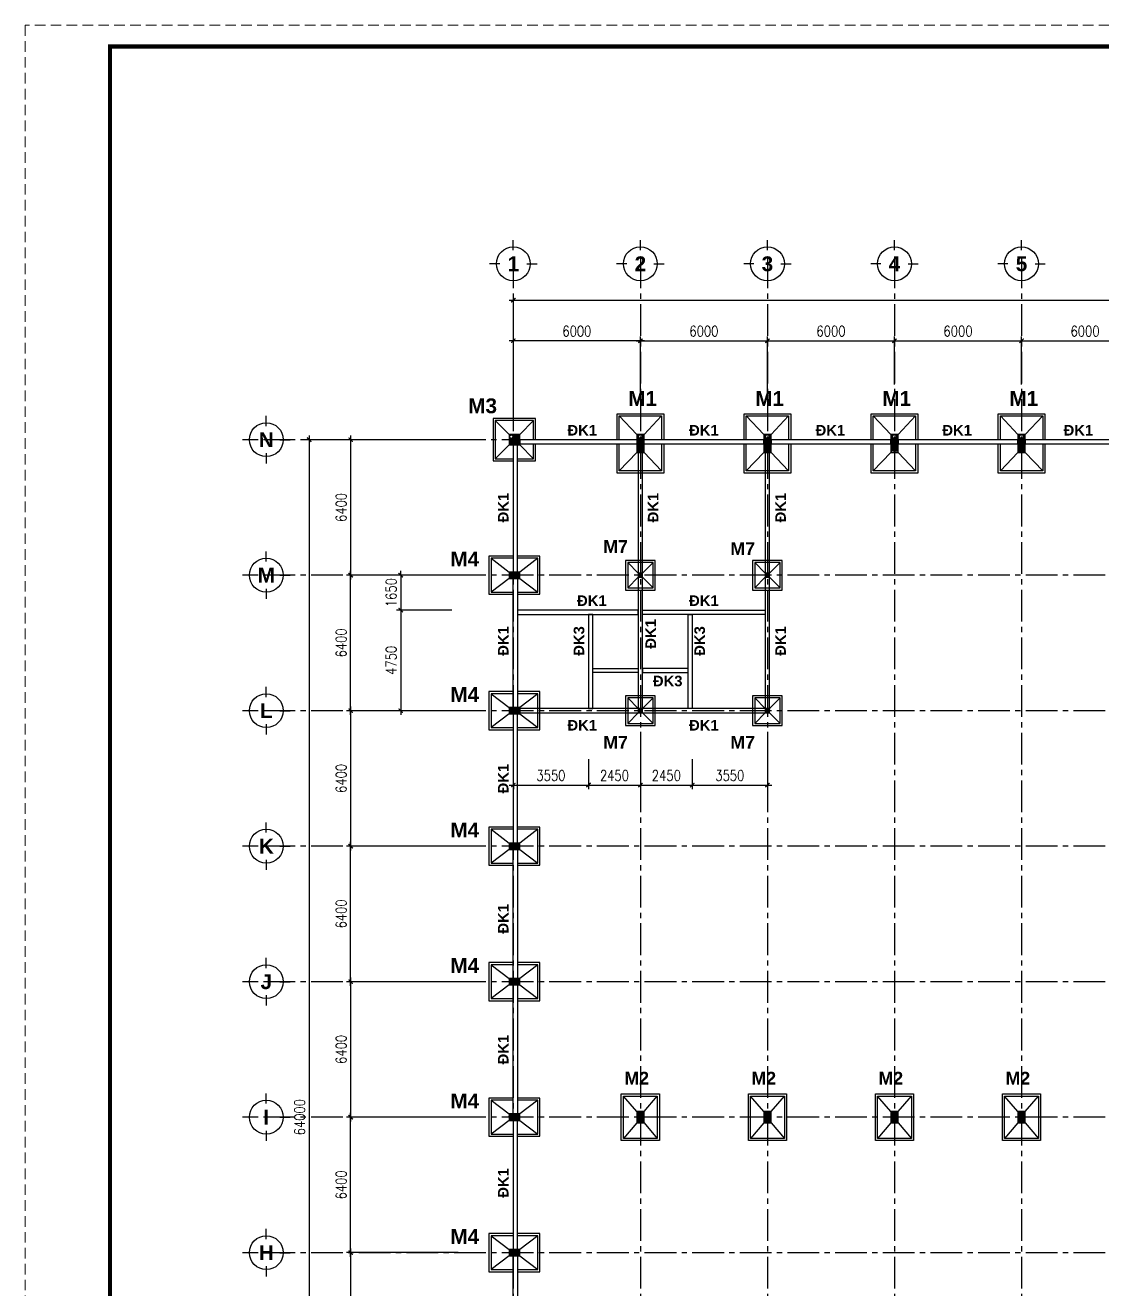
# Model space of a CAD drawing. Header units: millimetres. Extents: x 651127 to 1529722, y 768575 to 1021311.
# Drawn here: x 651127 to 702009, y 831217 to 890941 of the extents above; entities that cross this region are included whole.
import ezdxf
from ezdxf.enums import TextEntityAlignment as Align

# ---------------------------------------------------------------- set-up
doc = ezdxf.new("R2010")
doc.units = ezdxf.units.MM
doc.header["$LTSCALE"] = 1000
doc.header["$MEASUREMENT"] = 0
doc.linetypes.add('CENTER2', pattern=[1.125, 0.75, -0.125, 0.125, -0.125])
doc.linetypes.add('HIDDEN', pattern=[0.375, 0.25, -0.125])
doc.layers.get('DEFPOINTS').update_dxf_attribs({"color": 8, "lineweight": 9})
for name, color, linetype in [('CHU VN', 7, 'Continuous'), ('DUONG BAO', 7, 'Continuous'), ('KHUNG TEN', 7, 'Continuous'), ('KY HIEU', 40, 'Continuous'), ('NET MANH', 143, 'Continuous'), ('NETDAM', 1, 'Continuous'), ('TRUC', 8, 'CENTER2'), ('VAT LIEU', 154, 'Continuous')]:
    doc.layers.add(name, color=color, linetype=linetype)
doc.layers.add('K.THUOC', color=147, linetype='Continuous', lineweight=0)
doc.styles.add('AVO', font='VNI-Helve-Bold.TTF')
doc.styles.add('CHU 350-HB', font='VNI-Helve-Bold.TTF')
doc.styles.add('CHU KT', font='romans.shx', dxfattribs={"width": 0.8})
doc.dimstyles.new('TL100(x2)', dxfattribs={"dimscale": 200, "dimtxt": 2.5, "dimasz": 1, "dimexe": 1, "dimexo": 1.5, "dimgap": 1, "dimtad": 1, "dimdec": 0, "dimzin": 0, "dimdsep": 46, "dimtxsty": 'CHU KT', "dimblk": 'ARCHTICK', "dimcen": 1.5, "dimdle": 1, "dimclrd": 256, "dimclre": 256, "dimclrt": 7, "dimadec": 0, "dimazin": 0, "dimtfac": 1, "dimtdec": 0, "dimtix": 1, "dimtmove": 2, "dimatfit": 3, "dimfxl": 1, "dimtolj": 1, "dimtzin": 0, "dimarcsym": 0})
pattern_1 = [(135, (1266211.912, 840308.89), (-26.5165043, -26.5165043), [])]

# ---------------------------------------------------------------- blocks, each defined once
blk = doc.blocks.new('_ARCHTICK')
at = {"color": 0, "linetype": 'ByBlock', "const_width": 0.3}
blk.add_lwpolyline([(-0.5, -0.5), (0.5, 0.5)], dxfattribs=at)
blk = doc.blocks.new('*D93')
at = {"layer": 'DEFPOINTS', "color": 0}
for p in [(770175, 877960), (770175, 873975), (674175, 872456)]:
    blk.add_point(p, dxfattribs=at)
at = {"layer": 'K.THUOC', "lineweight": -2}
for p, q in [((673975, 877960), (770375, 877960)), ((674175, 872756), (674175, 878160)), ((770175, 874275), (770175, 878160))]:
    blk.add_line(p, q, dxfattribs=at)
at = {"layer": 'K.THUOC', "lineweight": -2, "xscale": 200, "yscale": 200, "zscale": 200, "rotation": 180}
blk.add_blockref('_ARCHTICK', (674175, 877960), dxfattribs=at)
at = {"layer": 'K.THUOC', "lineweight": -2, "xscale": 200, "yscale": 200, "zscale": 200}
blk.add_blockref('_ARCHTICK', (770175, 877960), dxfattribs=at)
at = {"layer": 'K.THUOC', "color": 7, "insert": (737520, 878517), "char_height": 500, "attachment_point": 5, "style": 'CHU KT'}
blk.add_mtext('\\A1;96000', dxfattribs=at)
blk = doc.blocks.new('*D94')
at = {"layer": 'DEFPOINTS', "color": 0}
for p in [(686175, 876041), (680175, 872947), (686175, 872947)]:
    blk.add_point(p, dxfattribs=at)
at = {"layer": 'K.THUOC', "lineweight": -2}
for p, q in [((680175, 873247), (680175, 876241)), ((686175, 873247), (686175, 876241)), ((679975, 876041), (686375, 876041))]:
    blk.add_line(p, q, dxfattribs=at)
at = {"layer": 'K.THUOC', "lineweight": -2, "xscale": 200, "yscale": 200, "zscale": 200, "rotation": 180}
blk.add_blockref('_ARCHTICK', (680175, 876041), dxfattribs=at)
at = {"layer": 'K.THUOC', "lineweight": -2, "xscale": 200, "yscale": 200, "zscale": 200}
blk.add_blockref('_ARCHTICK', (686175, 876041), dxfattribs=at)
at = {"layer": 'K.THUOC', "color": 7, "insert": (683175, 876491), "char_height": 500, "attachment_point": 5, "style": 'CHU KT'}
blk.add_mtext('\\A1;6000', dxfattribs=at)
blk = doc.blocks.new('*D95')
at = {"layer": 'DEFPOINTS', "color": 0}
for p in [(692175, 876041), (692175, 873675), (686175, 872947)]:
    blk.add_point(p, dxfattribs=at)
at = {"layer": 'K.THUOC', "lineweight": -2}
for p, q in [((686175, 873247), (686175, 876241)), ((692175, 873975), (692175, 876241)), ((685975, 876041), (692375, 876041))]:
    blk.add_line(p, q, dxfattribs=at)
at = {"layer": 'K.THUOC', "lineweight": -2, "xscale": 200, "yscale": 200, "zscale": 200, "rotation": 180}
blk.add_blockref('_ARCHTICK', (686175, 876041), dxfattribs=at)
at = {"layer": 'K.THUOC', "lineweight": -2, "xscale": 200, "yscale": 200, "zscale": 200}
blk.add_blockref('_ARCHTICK', (692175, 876041), dxfattribs=at)
at = {"layer": 'K.THUOC', "color": 7, "insert": (689175, 876491), "char_height": 500, "attachment_point": 5, "style": 'CHU KT'}
blk.add_mtext('\\A1;6000', dxfattribs=at)
blk = doc.blocks.new('*D96')
at = {"layer": 'DEFPOINTS', "color": 0}
for p in [(698175, 876041), (692175, 873675), (698175, 873675)]:
    blk.add_point(p, dxfattribs=at)
at = {"layer": 'K.THUOC', "lineweight": -2}
for p, q in [((692175, 873975), (692175, 876241)), ((698175, 873975), (698175, 876241)), ((691975, 876041), (698375, 876041))]:
    blk.add_line(p, q, dxfattribs=at)
at = {"layer": 'K.THUOC', "lineweight": -2, "xscale": 200, "yscale": 200, "zscale": 200, "rotation": 180}
blk.add_blockref('_ARCHTICK', (692175, 876041), dxfattribs=at)
at = {"layer": 'K.THUOC', "lineweight": -2, "xscale": 200, "yscale": 200, "zscale": 200}
blk.add_blockref('_ARCHTICK', (698175, 876041), dxfattribs=at)
at = {"layer": 'K.THUOC', "color": 7, "insert": (695175, 876491), "char_height": 500, "attachment_point": 5, "style": 'CHU KT'}
blk.add_mtext('\\A1;6000', dxfattribs=at)
blk = doc.blocks.new('*D97')
at = {"layer": 'DEFPOINTS', "color": 0}
for p in [(704175, 876041), (698175, 873675), (704175, 873675)]:
    blk.add_point(p, dxfattribs=at)
at = {"layer": 'K.THUOC', "lineweight": -2}
for p, q in [((698175, 873975), (698175, 876241)), ((704175, 873975), (704175, 876241)), ((697975, 876041), (704375, 876041))]:
    blk.add_line(p, q, dxfattribs=at)
at = {"layer": 'K.THUOC', "lineweight": -2, "xscale": 200, "yscale": 200, "zscale": 200, "rotation": 180}
blk.add_blockref('_ARCHTICK', (698175, 876041), dxfattribs=at)
at = {"layer": 'K.THUOC', "lineweight": -2, "xscale": 200, "yscale": 200, "zscale": 200}
blk.add_blockref('_ARCHTICK', (704175, 876041), dxfattribs=at)
at = {"layer": 'K.THUOC', "color": 7, "insert": (701175, 876491), "char_height": 500, "attachment_point": 5, "style": 'CHU KT'}
blk.add_mtext('\\A1;6000', dxfattribs=at)
blk = doc.blocks.new('*D90')
at = {"layer": 'DEFPOINTS', "color": 0}
for p in [(674175, 876041), (674175, 872947), (680175, 872947)]:
    blk.add_point(p, dxfattribs=at)
at = {"layer": 'K.THUOC', "lineweight": -2}
for p, q in [((674175, 873247), (674175, 876241)), ((680175, 873247), (680175, 876241)), ((680375, 876041), (673975, 876041))]:
    blk.add_line(p, q, dxfattribs=at)
at = {"layer": 'K.THUOC', "lineweight": -2, "xscale": 200, "yscale": 200, "zscale": 200, "rotation": 180}
blk.add_blockref('_ARCHTICK', (674175, 876041), dxfattribs=at)
at = {"layer": 'K.THUOC', "lineweight": -2, "xscale": 200, "yscale": 200, "zscale": 200}
blk.add_blockref('_ARCHTICK', (680175, 876041), dxfattribs=at)
at = {"layer": 'K.THUOC', "color": 7, "insert": (677175, 876491), "char_height": 500, "attachment_point": 5, "style": 'CHU KT'}
blk.add_mtext('\\A1;6000', dxfattribs=at)
blk = doc.blocks.new('TRUC')
for p, q in [((0, 320), (0, 560)), ((-320, 0), (-560, 0)), ((320, 0), (560, 0)), ((0, -320), (0, -560))]:
    blk.add_line(p, q)
blk.add_circle((0, 0), 400)
at = {"linetype": 'Continuous', "style": 'CHU 350-HB'}
blk.add_attdef('2', text='', height=350, dxfattribs=at).set_placement((0, 0), align=Align.MIDDLE_CENTER)
blk = doc.blocks.new('*D107')
at = {"layer": 'DEFPOINTS', "color": 0}
for p in [(671872, 871367), (666492, 864967), (671872, 864967)]:
    blk.add_point(p, dxfattribs=at)
at = {"layer": 'K.THUOC', "lineweight": -2}
for p, q in [((666492, 871567), (666492, 864767)), ((671572, 871367), (666292, 871367)), ((671572, 864967), (666292, 864967))]:
    blk.add_line(p, q, dxfattribs=at)
at = {"layer": 'K.THUOC', "lineweight": -2, "xscale": 200, "yscale": 200, "zscale": 200}
for p, rotation in [((666492, 871367), 90), ((666492, 864967), 270)]:
    blk.add_blockref('_ARCHTICK', p, dxfattribs=dict(at, rotation=rotation))
at = {"layer": 'K.THUOC', "color": 7, "insert": (666042, 868167), "char_height": 500, "attachment_point": 5, "rotation": 90, "style": 'CHU KT'}
blk.add_mtext('\\A1;6400', dxfattribs=at)
blk = doc.blocks.new('*D108')
at = {"layer": 'DEFPOINTS', "color": 0}
for p in [(666492, 864967), (671872, 864967), (671872, 858567)]:
    blk.add_point(p, dxfattribs=at)
at = {"layer": 'K.THUOC', "lineweight": -2}
for p, q in [((671572, 864967), (666292, 864967)), ((666492, 858367), (666492, 865167)), ((671572, 858567), (666292, 858567))]:
    blk.add_line(p, q, dxfattribs=at)
at = {"layer": 'K.THUOC', "lineweight": -2, "xscale": 200, "yscale": 200, "zscale": 200}
for p, rotation in [((666492, 864967), 90), ((666492, 858567), 270)]:
    blk.add_blockref('_ARCHTICK', p, dxfattribs=dict(at, rotation=rotation))
at = {"layer": 'K.THUOC', "color": 7, "insert": (666042, 861767), "char_height": 500, "attachment_point": 5, "rotation": 90, "style": 'CHU KT'}
blk.add_mtext('\\A1;6400', dxfattribs=at)
blk = doc.blocks.new('*D110')
at = {"layer": 'DEFPOINTS', "color": 0}
for p in [(666492, 852167), (671872, 852167), (671872, 845767)]:
    blk.add_point(p, dxfattribs=at)
at = {"layer": 'K.THUOC', "lineweight": -2}
for p, q in [((666492, 845567), (666492, 852367)), ((671572, 852167), (666292, 852167)), ((671572, 845767), (666292, 845767))]:
    blk.add_line(p, q, dxfattribs=at)
at = {"layer": 'K.THUOC', "lineweight": -2, "xscale": 200, "yscale": 200, "zscale": 200}
for p, rotation in [((666492, 852167), 90), ((666492, 845767), 270)]:
    blk.add_blockref('_ARCHTICK', p, dxfattribs=dict(at, rotation=rotation))
at = {"layer": 'K.THUOC', "color": 7, "insert": (666042, 848967), "char_height": 500, "attachment_point": 5, "rotation": 90, "style": 'CHU KT'}
blk.add_mtext('\\A1;6400', dxfattribs=at)
blk = doc.blocks.new('*D109')
at = {"layer": 'DEFPOINTS', "color": 0}
for p in [(671872, 858567), (666492, 852167), (671872, 852167)]:
    blk.add_point(p, dxfattribs=at)
at = {"layer": 'K.THUOC', "lineweight": -2}
for p, q in [((671572, 858567), (666292, 858567)), ((666492, 858767), (666492, 851967)), ((671572, 852167), (666292, 852167))]:
    blk.add_line(p, q, dxfattribs=at)
at = {"layer": 'K.THUOC', "lineweight": -2, "xscale": 200, "yscale": 200, "zscale": 200}
for p, rotation in [((666492, 858567), 90), ((666492, 852167), 270)]:
    blk.add_blockref('_ARCHTICK', p, dxfattribs=dict(at, rotation=rotation))
at = {"layer": 'K.THUOC', "color": 7, "insert": (666042, 855367), "char_height": 500, "attachment_point": 5, "rotation": 90, "style": 'CHU KT'}
blk.add_mtext('\\A1;6400', dxfattribs=at)
blk = doc.blocks.new('*D111')
at = {"layer": 'DEFPOINTS', "color": 0}
for p in [(671872, 832967), (666492, 826567), (671872, 826567)]:
    blk.add_point(p, dxfattribs=at)
at = {"layer": 'K.THUOC', "lineweight": -2}
for p, q in [((666492, 833167), (666492, 826367)), ((671572, 832967), (666292, 832967)), ((671572, 826567), (666292, 826567))]:
    blk.add_line(p, q, dxfattribs=at)
at = {"layer": 'K.THUOC', "lineweight": -2, "xscale": 200, "yscale": 200, "zscale": 200}
for p, rotation in [((666492, 832967), 90), ((666492, 826567), 270)]:
    blk.add_blockref('_ARCHTICK', p, dxfattribs=dict(at, rotation=rotation))
at = {"layer": 'K.THUOC', "color": 7, "insert": (666042, 829767), "char_height": 500, "attachment_point": 5, "rotation": 90, "style": 'CHU KT'}
blk.add_mtext('\\A1;6400', dxfattribs=at)
blk = doc.blocks.new('*D112')
at = {"layer": 'DEFPOINTS', "color": 0}
for p in [(671872, 845767), (666492, 839367), (671872, 839367)]:
    blk.add_point(p, dxfattribs=at)
at = {"layer": 'K.THUOC', "lineweight": -2}
for p, q in [((671572, 845767), (666292, 845767)), ((666492, 845967), (666492, 839167)), ((671572, 839367), (666292, 839367))]:
    blk.add_line(p, q, dxfattribs=at)
at = {"layer": 'K.THUOC', "lineweight": -2, "xscale": 200, "yscale": 200, "zscale": 200}
for p, rotation in [((666492, 845767), 90), ((666492, 839367), 270)]:
    blk.add_blockref('_ARCHTICK', p, dxfattribs=dict(at, rotation=rotation))
at = {"layer": 'K.THUOC', "color": 7, "insert": (666042, 842567), "char_height": 500, "attachment_point": 5, "rotation": 90, "style": 'CHU KT'}
blk.add_mtext('\\A1;6400', dxfattribs=at)
blk = doc.blocks.new('*D113')
at = {"layer": 'DEFPOINTS', "color": 0}
for p in [(666492, 839367), (671872, 839367), (671872, 832967)]:
    blk.add_point(p, dxfattribs=at)
at = {"layer": 'K.THUOC', "lineweight": -2}
for p, q in [((671572, 839367), (666292, 839367)), ((666492, 832767), (666492, 839567)), ((671572, 832967), (666292, 832967))]:
    blk.add_line(p, q, dxfattribs=at)
at = {"layer": 'K.THUOC', "lineweight": -2, "xscale": 200, "yscale": 200, "zscale": 200}
for p, rotation in [((666492, 839367), 90), ((666492, 832967), 270)]:
    blk.add_blockref('_ARCHTICK', p, dxfattribs=dict(at, rotation=rotation))
at = {"layer": 'K.THUOC', "color": 7, "insert": (666042, 836167), "char_height": 500, "attachment_point": 5, "rotation": 90, "style": 'CHU KT'}
blk.add_mtext('\\A1;6400', dxfattribs=at)
blk = doc.blocks.new('*D117')
at = {"layer": 'DEFPOINTS', "color": 0}
for p in [(671572, 871367), (664534, 807367), (671572, 807367)]:
    blk.add_point(p, dxfattribs=at)
at = {"layer": 'K.THUOC', "lineweight": -2}
for p, q in [((664534, 871567), (664534, 807167)), ((671272, 871367), (664334, 871367)), ((671272, 807367), (664334, 807367))]:
    blk.add_line(p, q, dxfattribs=at)
at = {"layer": 'K.THUOC', "lineweight": -2, "xscale": 200, "yscale": 200, "zscale": 200}
for p, rotation in [((664534, 871367), 90), ((664534, 807367), 270)]:
    blk.add_blockref('_ARCHTICK', p, dxfattribs=dict(at, rotation=rotation))
at = {"layer": 'K.THUOC', "color": 7, "insert": (664084, 839367), "char_height": 500, "attachment_point": 5, "rotation": 90, "style": 'CHU KT'}
blk.add_mtext('\\A1;64000', dxfattribs=at)
blk = doc.blocks.new('*D1147')
at = {"layer": 'DEFPOINTS', "color": 0}
for p in [(671572, 864967), (668855, 863317), (671572, 863317)]:
    blk.add_point(p, dxfattribs=at)
at = {"layer": 'K.THUOC', "lineweight": -2}
for p, q in [((671272, 864967), (668655, 864967)), ((668855, 864967), (668855, 865167)), ((668855, 864967), (668855, 863317)), ((671272, 863317), (668655, 863317)), ((668855, 863317), (668855, 863117))]:
    blk.add_line(p, q, dxfattribs=at)
at = {"layer": 'K.THUOC', "lineweight": -2, "xscale": 200, "yscale": 200, "zscale": 200}
for p, rotation in [((668855, 864967), 270), ((668855, 863317), 90)]:
    blk.add_blockref('_ARCHTICK', p, dxfattribs=dict(at, rotation=rotation))
at = {"layer": 'K.THUOC', "color": 7, "insert": (668405, 864142), "char_height": 500, "attachment_point": 5, "rotation": 90, "style": 'CHU KT'}
blk.add_mtext('\\A1;1650', dxfattribs=at)
blk = doc.blocks.new('*D1148')
at = {"layer": 'DEFPOINTS', "color": 0}
for p in [(671572, 863317), (668855, 858567), (671572, 858567)]:
    blk.add_point(p, dxfattribs=at)
at = {"layer": 'K.THUOC', "lineweight": -2}
for p, q in [((671272, 863317), (668655, 863317)), ((668855, 863517), (668855, 858367)), ((671272, 858567), (668655, 858567))]:
    blk.add_line(p, q, dxfattribs=at)
at = {"layer": 'K.THUOC', "lineweight": -2, "xscale": 200, "yscale": 200, "zscale": 200}
for p, rotation in [((668855, 863317), 90), ((668855, 858567), 270)]:
    blk.add_blockref('_ARCHTICK', p, dxfattribs=dict(at, rotation=rotation))
at = {"layer": 'K.THUOC', "color": 7, "insert": (668405, 860942), "char_height": 500, "attachment_point": 5, "rotation": 90, "style": 'CHU KT'}
blk.add_mtext('\\A1;4750', dxfattribs=at)
blk = doc.blocks.new('*D1149')
at = {"layer": 'DEFPOINTS', "color": 0}
for p in [(677725, 856582), (674175, 855367), (677725, 855054)]:
    blk.add_point(p, dxfattribs=at)
at = {"layer": 'K.THUOC', "lineweight": -2}
for p, q in [((677725, 856282), (677725, 854854)), ((673975, 855054), (677925, 855054)), ((674175, 855067), (674175, 854854))]:
    blk.add_line(p, q, dxfattribs=at)
at = {"layer": 'K.THUOC', "lineweight": -2, "xscale": 200, "yscale": 200, "zscale": 200, "rotation": 180}
blk.add_blockref('_ARCHTICK', (674175, 855054), dxfattribs=at)
at = {"layer": 'K.THUOC', "lineweight": -2, "xscale": 200, "yscale": 200, "zscale": 200}
blk.add_blockref('_ARCHTICK', (677725, 855054), dxfattribs=at)
at = {"layer": 'K.THUOC', "color": 7, "insert": (675950, 855504), "char_height": 500, "attachment_point": 5, "style": 'CHU KT'}
blk.add_mtext('\\A1;3550', dxfattribs=at)
blk = doc.blocks.new('*D1150')
at = {"layer": 'DEFPOINTS', "color": 0}
for p in [(680175, 857867), (677725, 856582), (680175, 855054)]:
    blk.add_point(p, dxfattribs=at)
at = {"layer": 'K.THUOC', "lineweight": -2}
for p, q in [((680175, 857567), (680175, 854854)), ((677725, 856282), (677725, 854854)), ((677525, 855054), (680375, 855054))]:
    blk.add_line(p, q, dxfattribs=at)
at = {"layer": 'K.THUOC', "lineweight": -2, "xscale": 200, "yscale": 200, "zscale": 200, "rotation": 180}
blk.add_blockref('_ARCHTICK', (677725, 855054), dxfattribs=at)
at = {"layer": 'K.THUOC', "lineweight": -2, "xscale": 200, "yscale": 200, "zscale": 200}
blk.add_blockref('_ARCHTICK', (680175, 855054), dxfattribs=at)
at = {"layer": 'K.THUOC', "color": 7, "insert": (678950, 855504), "char_height": 500, "attachment_point": 5, "style": 'CHU KT'}
blk.add_mtext('\\A1;2450', dxfattribs=at)
blk = doc.blocks.new('*D1151')
at = {"layer": 'DEFPOINTS', "color": 0}
for p in [(680175, 857867), (682625, 856582), (682625, 855054)]:
    blk.add_point(p, dxfattribs=at)
at = {"layer": 'K.THUOC', "lineweight": -2}
for p, q in [((680175, 857567), (680175, 854854)), ((682625, 856282), (682625, 854854)), ((679975, 855054), (682825, 855054))]:
    blk.add_line(p, q, dxfattribs=at)
at = {"layer": 'K.THUOC', "lineweight": -2, "xscale": 200, "yscale": 200, "zscale": 200, "rotation": 180}
blk.add_blockref('_ARCHTICK', (680175, 855054), dxfattribs=at)
at = {"layer": 'K.THUOC', "lineweight": -2, "xscale": 200, "yscale": 200, "zscale": 200}
blk.add_blockref('_ARCHTICK', (682625, 855054), dxfattribs=at)
at = {"layer": 'K.THUOC', "color": 7, "insert": (681400, 855504), "char_height": 500, "attachment_point": 5, "style": 'CHU KT'}
blk.add_mtext('\\A1;2450', dxfattribs=at)
blk = doc.blocks.new('*D1152')
at = {"layer": 'DEFPOINTS', "color": 0}
for p in [(686175, 857867), (682625, 856582), (686175, 855054)]:
    blk.add_point(p, dxfattribs=at)
at = {"layer": 'K.THUOC', "lineweight": -2}
for p, q in [((686175, 857567), (686175, 854854)), ((682625, 856282), (682625, 854854)), ((682425, 855054), (686375, 855054))]:
    blk.add_line(p, q, dxfattribs=at)
at = {"layer": 'K.THUOC', "lineweight": -2, "xscale": 200, "yscale": 200, "zscale": 200, "rotation": 180}
blk.add_blockref('_ARCHTICK', (682625, 855054), dxfattribs=at)
at = {"layer": 'K.THUOC', "lineweight": -2, "xscale": 200, "yscale": 200, "zscale": 200}
blk.add_blockref('_ARCHTICK', (686175, 855054), dxfattribs=at)
at = {"layer": 'K.THUOC', "color": 7, "insert": (684400, 855504), "char_height": 500, "attachment_point": 5, "style": 'CHU KT'}
blk.add_mtext('\\A1;3550', dxfattribs=at)

msp = doc.modelspace()

# ---------------------------------------------------------------- hatches: boundary and pattern name
at = {"layer": 'VAT LIEU'}
h = msp.add_hatch(dxfattribs=at)
h.set_pattern_fill('ANSI31', color=256, scale=300, angle=90, style=0)
h.set_pattern_definition(pattern_1)
h.paths.add_polyline_path([(674474.6, 871366.6), (674174.6, 871366.6), (674174.6, 871116.6), (674374.6, 871116.6), (674474.6, 871116.6)])
h.paths.add_polyline_path([(674474.6, 871616.6), (674174.6, 871616.6), (674174.6, 871366.6), (674474.6, 871366.6)])
h.paths.add_polyline_path([(674174.6, 871616.6), (673974.6, 871616.6), (673974.6, 871366.6), (674174.6, 871366.6)])
h.paths.add_polyline_path([(674167.6, 871507.6, -1), (673999.6, 871507.6, -1)], flags=16)
h.paths.add_polyline_path([(674174.6, 871366.6), (673974.6, 871366.6), (673974.6, 871116.6), (674174.6, 871116.6)])
h = msp.add_hatch(dxfattribs=at)
h.set_pattern_fill('ANSI31', color=256, scale=300, angle=90, style=0)
h.set_pattern_definition(pattern_1)
h.paths.add_polyline_path([(680349.6, 871366.6), (680174.6, 871366.6), (680174.6, 870766.6), (680349.6, 870766.6)])
h.paths.add_polyline_path([(680174.6, 871366.6), (679999.6, 871366.6), (679999.6, 870766.6), (680174.6, 870766.6)])
h.paths.add_polyline_path([(680174.6, 871435.4, -0.4329545), (680085.3, 871519.2, -0.4329545), (680174.6, 871603), (680174.6, 871616.6), (679999.6, 871616.6), (679999.6, 871366.6), (680174.6, 871366.6)])
h.paths.add_polyline_path([(680349.6, 871616.6), (680174.6, 871616.6), (680174.6, 871603, -0.3957177), (680253.3, 871519.2, -0.3957177), (680174.6, 871435.4), (680174.6, 871366.6), (680349.6, 871366.6)])
h = msp.add_hatch(dxfattribs=at)
h.set_pattern_fill('ANSI31', color=256, scale=300, angle=90, style=0)
h.set_pattern_definition(pattern_1)
h.paths.add_polyline_path([(686349.6, 871366.6), (686174.6, 871366.6), (686174.6, 870766.6), (686349.6, 870766.6)])
h.paths.add_polyline_path([(686174.6, 871366.6), (685999.6, 871366.6), (685999.6, 870766.6), (686174.6, 870766.6)])
h.paths.add_polyline_path([(686174.6, 871435.4, -0.4329545), (686085.3, 871519.2, -0.4329545), (686174.6, 871603), (686174.6, 871616.6), (685999.6, 871616.6), (685999.6, 871366.6), (686174.6, 871366.6)])
h.paths.add_polyline_path([(686349.6, 871616.6), (686174.6, 871616.6), (686174.6, 871603, -0.3957177), (686253.3, 871519.2, -0.3957177), (686174.6, 871435.4), (686174.6, 871366.6), (686349.6, 871366.6)])
h = msp.add_hatch(dxfattribs=at)
h.set_pattern_fill('ANSI31', color=256, scale=300, style=0)
h.set_pattern_definition([(315, (1254211.912, 838424.317), (-26.5165043, -26.5165043), [])])
h.paths.add_polyline_path([(692349.6, 871366.6), (692174.6, 871366.6), (692174.6, 871435.4, 0.3957177), (692253.3, 871519.2, 0.3957177), (692174.6, 871603), (692174.6, 871616.6), (692349.6, 871616.6)])
h.paths.add_polyline_path([(692349.6, 871166.6), (692349.6, 870816.6), (692174.6, 870816.6), (692174.6, 871366.6), (692349.6, 871366.6)])
h.paths.add_polyline_path([(692174.6, 870816.6), (691999.6, 870816.6), (691999.6, 871366.6), (692174.6, 871366.6)])
h.paths.add_polyline_path([(692174.6, 871366.6), (691999.6, 871366.6), (691999.6, 871616.6), (692174.6, 871616.6), (692174.6, 871603, 0.4329545), (692085.3, 871519.2, 0.4329545), (692174.6, 871435.4)])
h = msp.add_hatch(dxfattribs=at)
h.set_pattern_fill('ANSI31', color=256, scale=300, angle=90, style=0)
h.set_pattern_definition(pattern_1)
h.paths.add_polyline_path([(698349.6, 871366.6), (698174.6, 871366.6), (698174.6, 870766.6), (698349.6, 870766.6)])
h.paths.add_polyline_path([(698174.6, 871366.6), (697999.6, 871366.6), (697999.6, 870766.6), (698174.6, 870766.6)])
h.paths.add_polyline_path([(698174.6, 871435.4, -0.4329545), (698085.3, 871519.2, -0.4329545), (698174.6, 871603), (698174.6, 871616.6), (697999.6, 871616.6), (697999.6, 871366.6), (698174.6, 871366.6)])
h.paths.add_polyline_path([(698349.6, 871616.6), (698174.6, 871616.6), (698174.6, 871603, -0.3957177), (698253.3, 871519.2, -0.3957177), (698174.6, 871435.4), (698174.6, 871366.6), (698349.6, 871366.6)])
h = msp.add_hatch(dxfattribs=at)
h.set_pattern_fill('ANSI31', color=256, scale=10, style=0)
h.set_pattern_definition([(45, (662315.31, 928104.532), (-22.45064, 22.45064), [])])
h.paths.add_polyline_path([(673974.6, 864816.6), (674474.6, 864816.6), (674474.6, 865116.6), (673974.6, 865116.6)])
h = msp.add_hatch(dxfattribs=at)
h.set_pattern_fill('ANSI31', color=256, scale=10, angle=90, style=0)
h.set_pattern_definition([(135, (751857.244, 695008.084), (-22.4506403, -22.4506403), [])])
h.paths.add_polyline_path([(680074.6, 864866.6), (680274.6, 864866.6), (680274.6, 865066.6), (680074.6, 865066.6)])
h = msp.add_hatch(dxfattribs=at)
h.set_pattern_fill('ANSI31', color=256, scale=10, angle=90, style=0)
h.set_pattern_definition([(135, (757857.244, 695008.084), (-22.4506403, -22.4506403), [])])
h.paths.add_polyline_path([(686074.6, 864866.6), (686274.6, 864866.6), (686274.6, 865066.6), (686074.6, 865066.6)])
h = msp.add_hatch(dxfattribs=at)
h.set_pattern_fill('ANSI31', color=256, scale=10, style=0)
h.set_pattern_definition([(45, (662315.31, 921704.532), (-22.45064, 22.45064), [])])
h.paths.add_polyline_path([(673974.6, 858416.6), (674474.6, 858416.6), (674474.6, 858716.6), (673974.6, 858716.6)])
h = msp.add_hatch(dxfattribs=at)
h.set_pattern_fill('ANSI31', color=256, scale=10, angle=90, style=0)
h.set_pattern_definition([(135, (751857.244, 688608.084), (-22.4506403, -22.4506403), [])])
h.paths.add_polyline_path([(680074.6, 858466.6), (680274.6, 858466.6), (680274.6, 858666.6), (680074.6, 858666.6)])
h = msp.add_hatch(dxfattribs=at)
h.set_pattern_fill('ANSI31', color=256, scale=10, angle=90, style=0)
h.set_pattern_definition([(135, (757857.244, 688608.084), (-22.4506403, -22.4506403), [])])
h.paths.add_polyline_path([(686074.6, 858466.6), (686274.6, 858466.6), (686274.6, 858666.6), (686074.6, 858666.6)])
h = msp.add_hatch(dxfattribs=at)
h.set_pattern_fill('ANSI31', color=256, scale=10, style=0)
h.set_pattern_definition([(45, (662315.31, 915304.532), (-22.45064, 22.45064), [])])
h.paths.add_polyline_path([(673974.6, 852016.6), (674474.6, 852016.6), (674474.6, 852316.6), (673974.6, 852316.6)])
h = msp.add_hatch(dxfattribs=at)
h.set_pattern_fill('ANSI31', color=256, scale=10, style=0)
h.set_pattern_definition([(45, (662315.31, 908904.532), (-22.45064, 22.45064), [])])
h.paths.add_polyline_path([(673974.6, 845616.6), (674474.6, 845616.6), (674474.6, 845916.6), (673974.6, 845916.6)])
h = msp.add_hatch(dxfattribs=at)
h.set_pattern_fill('ANSI31', color=256, scale=10, style=0)
h.set_pattern_definition([(45, (662315.31, 902504.532), (-22.45064, 22.45064), [])])
h.paths.add_polyline_path([(673974.6, 839216.6), (674474.6, 839216.6), (674474.6, 839516.6), (673974.6, 839516.6)])
h = msp.add_hatch(dxfattribs=at)
h.set_pattern_fill('ANSI31', color=256, scale=10, angle=90, style=0)
h.set_pattern_definition([(135, (751932.244, 669583.084), (-22.4506403, -22.4506403), [])])
h.paths.add_polyline_path([(680349.6, 839641.6), (679999.6, 839641.6), (679999.6, 839091.6), (680349.6, 839091.6)])
h = msp.add_hatch(dxfattribs=at)
h.set_pattern_fill('ANSI31', color=256, scale=10, angle=90, style=0)
h.set_pattern_definition([(135, (757932.244, 669583.084), (-22.4506403, -22.4506403), [])])
h.paths.add_polyline_path([(686349.6, 839641.6), (685999.6, 839641.6), (685999.6, 839091.6), (686349.6, 839091.6)])
h = msp.add_hatch(dxfattribs=at)
h.set_pattern_fill('ANSI31', color=256, scale=10, angle=90, style=0)
h.set_pattern_definition([(135, (763932.244, 669583.084), (-22.4506403, -22.4506403), [])])
h.paths.add_polyline_path([(692349.6, 839641.6), (691999.6, 839641.6), (691999.6, 839091.6), (692349.6, 839091.6)])
h = msp.add_hatch(dxfattribs=at)
h.set_pattern_fill('ANSI31', color=256, scale=10, angle=90, style=0)
h.set_pattern_definition([(135, (769932.244, 669583.084), (-22.4506403, -22.4506403), [])])
h.paths.add_polyline_path([(698349.6, 839641.6), (697999.6, 839641.6), (697999.6, 839091.6), (698349.6, 839091.6)])
h = msp.add_hatch(dxfattribs=at)
h.set_pattern_fill('ANSI31', color=256, scale=10, style=0)
h.set_pattern_definition([(45, (662315.31, 896104.532), (-22.45064, 22.45064), [])])
h.paths.add_polyline_path([(673974.6, 832816.6), (674474.6, 832816.6), (674474.6, 833116.6), (673974.6, 833116.6)])

# ---------------------------------------------------------------- linework, layer by layer
at = {"layer": 'DEFPOINTS', "linetype": 'HIDDEN', "ltscale": 2}
msp.add_lwpolyline([(651126.5, 772140.9), (819326.5, 772140.9), (819326.5, 890940.9), (651126.5, 890940.9)], close=True, dxfattribs=at)
at = {"layer": 'DUONG BAO'}
for p, q in [((673974.6, 871616.6), (673324.6, 872266.6)), ((675124.6, 872266.6), (674474.6, 871616.6)), ((679999.6, 871616.6), (679174.6, 872491.6)), ((680349.6, 871616.6), (681174.6, 872491.6)), ((685999.6, 871616.6), (685174.6, 872491.6)), ((686349.6, 871616.6), (687174.6, 872491.6)), ((691999.6, 871616.6), (691174.6, 872491.6)), ((692349.6, 871616.6), (693174.6, 872491.6)), ((697999.6, 871616.6), (697174.6, 872491.6)), ((698349.6, 871616.6), (699174.6, 872491.6)), ((673974.6, 871116.6), (673324.6, 870466.6)), ((674474.6, 871116.6), (675124.6, 870466.6)), ((679999.6, 870766.6), (679174.6, 869891.6)), ((680349.6, 870766.6), (681174.6, 869891.6)), ((685999.6, 870766.6), (685174.6, 869891.6)), ((686349.6, 870766.6), (687174.6, 869891.6)), ((691999.6, 870766.6), (691174.6, 869891.6)), ((692349.6, 870766.6), (693174.6, 869891.6)), ((697999.6, 870766.6), (697174.6, 869891.6)), ((698349.6, 870766.6), (699174.6, 869891.6)), ((673124.6, 865766.6), (673974.6, 865116.6)), ((675324.6, 865766.6), (674474.6, 865116.6)), ((680074.6, 865066.6), (679574.6, 865566.6)), ((680274.6, 865066.6), (680774.6, 865566.6)), ((686074.6, 865066.6), (685574.6, 865566.6)), ((686274.6, 865066.6), (686774.6, 865566.6)), ((673974.6, 864816.6), (673124.6, 864166.6)), ((674474.6, 864816.6), (675324.6, 864166.6)), ((680074.6, 864866.6), (679574.6, 864366.6)), ((680274.6, 864866.6), (680774.6, 864366.6)), ((686074.6, 864866.6), (685574.6, 864366.6)), ((686274.6, 864866.6), (686774.6, 864366.6)), ((673124.6, 859366.6), (673974.6, 858716.6)), ((675324.6, 859366.6), (674474.6, 858716.6)), ((680074.6, 858666.6), (679574.6, 859166.6)), ((680274.6, 858666.6), (680774.6, 859166.6)), ((686074.6, 858666.6), (685574.6, 859166.6)), ((686274.6, 858666.6), (686774.6, 859166.6)), ((673974.6, 858416.6), (673124.6, 857766.6)), ((674474.6, 858416.6), (675324.6, 857766.6)), ((680074.6, 858466.6), (679574.6, 857966.6)), ((680274.6, 858466.6), (680774.6, 857966.6)), ((686074.6, 858466.6), (685574.6, 857966.6)), ((686274.6, 858466.6), (686774.6, 857966.6)), ((673124.6, 852966.6), (673974.6, 852316.6)), ((675324.6, 852966.6), (674474.6, 852316.6)), ((673974.6, 852016.6), (673124.6, 851366.6)), ((674474.6, 852016.6), (675324.6, 851366.6)), ((673124.6, 846566.6), (673974.6, 845916.6)), ((675324.6, 846566.6), (674474.6, 845916.6)), ((673974.6, 845616.6), (673124.6, 844966.6)), ((674474.6, 845616.6), (675324.6, 844966.6)), ((679999.6, 839641.6), (679374.6, 840366.6)), ((680349.6, 839641.6), (680974.6, 840366.6)), ((685999.6, 839641.6), (685374.6, 840366.6)), ((686349.6, 839641.6), (686974.6, 840366.6)), ((691999.6, 839641.6), (691374.6, 840366.6)), ((692349.6, 839641.6), (692974.6, 840366.6)), ((697999.6, 839641.6), (697374.6, 840366.6)), ((698349.6, 839641.6), (698974.6, 840366.6)), ((673124.6, 840166.6), (673974.6, 839516.6)), ((675324.6, 840166.6), (674474.6, 839516.6)), ((673974.6, 839216.6), (673124.6, 838566.6)), ((674474.6, 839216.6), (675324.6, 838566.6)), ((679999.6, 839091.6), (679374.6, 838366.6)), ((680349.6, 839091.6), (680974.6, 838366.6)), ((685999.6, 839091.6), (685374.6, 838366.6)), ((686349.6, 839091.6), (686974.6, 838366.6)), ((691999.6, 839091.6), (691374.6, 838366.6)), ((692349.6, 839091.6), (692974.6, 838366.6)), ((697999.6, 839091.6), (697374.6, 838366.6)), ((698349.6, 839091.6), (698974.6, 838366.6)), ((673124.6, 833766.6), (673974.6, 833116.6)), ((675324.6, 833766.6), (674474.6, 833116.6)), ((673974.6, 832816.6), (673124.6, 832166.6)), ((674474.6, 832816.6), (675324.6, 832166.6))]:
    msp.add_line(p, q, dxfattribs=at)
for points in [[(675124.6, 871366.6), (675124.6, 872266.6), (673324.6, 872266.6), (673324.6, 870466.6), (674174.6, 870466.6)], [(679174.6, 871416.6), (679174.6, 872491.6), (681174.6, 872491.6), (681174.6, 871416.6)], [(685174.6, 871416.6), (685174.6, 872491.6), (687174.6, 872491.6), (687174.6, 871416.6)], [(691174.6, 871416.6), (691174.6, 872491.6), (693174.6, 872491.6), (693174.6, 871416.6)], [(697174.6, 871416.6), (697174.6, 872491.6), (699174.6, 872491.6), (699174.6, 871416.6)], [(679174.6, 871366.6), (679174.6, 871416.6)], [(681174.6, 871416.6), (681174.6, 871366.6)], [(685174.6, 871366.6), (685174.6, 871416.6)], [(687174.6, 871416.6), (687174.6, 871366.6)], [(691174.6, 871366.6), (691174.6, 871416.6)], [(693174.6, 871416.6), (693174.6, 871366.6)], [(697174.6, 871366.6), (697174.6, 871416.6)], [(699174.6, 871416.6), (699174.6, 871366.6)], [(674374.6, 870466.6), (675124.6, 870466.6), (675124.6, 871166.6)], [(679999.6, 871366.6), (674474.6, 871366.6), (674474.6, 871166.6), (679999.6, 871166.6)], [(681174.6, 871166.6), (681174.6, 869891.6), (679174.6, 869891.6), (679174.6, 871166.6)], [(680349.6, 871166.6), (685999.6, 871166.6), (685999.6, 871366.6), (680349.6, 871366.6)], [(687174.6, 871166.6), (687174.6, 869891.6), (685174.6, 869891.6), (685174.6, 871166.6)], [(693174.6, 871166.6), (693174.6, 869891.6), (691174.6, 869891.6), (691174.6, 871166.6)], [(699174.6, 871166.6), (699174.6, 869891.6), (697174.6, 869891.6), (697174.6, 871166.6)], [(674174.6, 865766.6), (673124.6, 865766.6), (673124.6, 864166.6), (674174.6, 864166.6)], [(674374.6, 864166.6), (675324.6, 864166.6), (675324.6, 865766.6), (674374.6, 865766.6)], [(674174.6, 859366.6), (673124.6, 859366.6), (673124.6, 857766.6), (674174.6, 857766.6)], [(674374.6, 857766.6), (675324.6, 857766.6), (675324.6, 859366.6), (674374.6, 859366.6)], [(674174.6, 852966.6), (673124.6, 852966.6), (673124.6, 851366.6), (674174.6, 851366.6)], [(674374.6, 851366.6), (675324.6, 851366.6), (675324.6, 852966.6), (674374.6, 852966.6)], [(674174.6, 846566.6), (673124.6, 846566.6), (673124.6, 844966.6), (674174.6, 844966.6)], [(674374.6, 844966.6), (675324.6, 844966.6), (675324.6, 846566.6), (674374.6, 846566.6)], [(674174.6, 840166.6), (673124.6, 840166.6), (673124.6, 838566.6), (674174.6, 838566.6)], [(674374.6, 838566.6), (675324.6, 838566.6), (675324.6, 840166.6), (674374.6, 840166.6)], [(674174.6, 833766.6), (673124.6, 833766.6), (673124.6, 832166.6), (674174.6, 832166.6)], [(674374.6, 832166.6), (675324.6, 832166.6), (675324.6, 833766.6), (674374.6, 833766.6)]]:
    msp.add_lwpolyline(points, dxfattribs=at)
for points in [[(673974.6, 871116.6), (674474.6, 871116.6), (674474.6, 871616.6), (673974.6, 871616.6)], [(679999.6, 870766.6), (680349.6, 870766.6), (680349.6, 871616.6), (679999.6, 871616.6)], [(679999.6, 870766.6), (680349.6, 870766.6), (680349.6, 871616.6), (679999.6, 871616.6)], [(685999.6, 870766.6), (686349.6, 870766.6), (686349.6, 871616.6), (685999.6, 871616.6)], [(685999.6, 870766.6), (686349.6, 870766.6), (686349.6, 871616.6), (685999.6, 871616.6)], [(691999.6, 870766.6), (692349.6, 870766.6), (692349.6, 871616.6), (691999.6, 871616.6)], [(691999.6, 870766.6), (692349.6, 870766.6), (692349.6, 871616.6), (691999.6, 871616.6)], [(697999.6, 870766.6), (698349.6, 870766.6), (698349.6, 871616.6), (697999.6, 871616.6)], [(697999.6, 870766.6), (698349.6, 870766.6), (698349.6, 871616.6), (697999.6, 871616.6)], [(674174.6, 865116.6), (674374.6, 865116.6), (674374.6, 871116.6), (674174.6, 871116.6)], [(686349.6, 871166.6), (691999.6, 871166.6), (691999.6, 871366.6), (686349.6, 871366.6)], [(692349.6, 871166.6), (697999.6, 871166.6), (697999.6, 871366.6), (692349.6, 871366.6)], [(698349.6, 871166.6), (703999.6, 871166.6), (703999.6, 871366.6), (698349.6, 871366.6)], [(680074.6, 858466.6), (680274.6, 858466.6), (680274.6, 870766.6), (680074.6, 870766.6)], [(686074.6, 858466.6), (686274.6, 858466.6), (686274.6, 870766.6), (686074.6, 870766.6)], [(679574.6, 864366.6), (680774.6, 864366.6), (680774.6, 865566.6), (679574.6, 865566.6)], [(685574.6, 864366.6), (686774.6, 864366.6), (686774.6, 865566.6), (685574.6, 865566.6)], [(673974.6, 864816.6), (674474.6, 864816.6), (674474.6, 865116.6), (673974.6, 865116.6)], [(674174.6, 864816.6), (674374.6, 864816.6), (674374.6, 858716.6), (674174.6, 858716.6)], [(680074.6, 864866.6), (680274.6, 864866.6), (680274.6, 865066.6), (680074.6, 865066.6)], [(686074.6, 864866.6), (686274.6, 864866.6), (686274.6, 865066.6), (686074.6, 865066.6)], [(680074.6, 863116.6), (680074.6, 863316.6), (674374.6, 863316.6), (674374.6, 863116.6)], [(677924.6, 863116.6), (677724.6, 863116.6), (677724.6, 858666.6), (677924.6, 858666.6)], [(680274.6, 863116.6), (680274.6, 863316.6), (686074.6, 863316.6), (686074.6, 863116.6)], [(682424.6, 863116.6), (682624.6, 863116.6), (682624.6, 858666.6), (682424.6, 858666.6)], [(677924.6, 860566.6), (680074.6, 860566.6), (680074.6, 860366.6), (677924.6, 860366.6)], [(680274.6, 860366.6), (682424.6, 860366.6), (682424.6, 860566.6), (680274.6, 860566.6)], [(679574.6, 857966.6), (680774.6, 857966.6), (680774.6, 859166.6), (679574.6, 859166.6)], [(685574.6, 857966.6), (686774.6, 857966.6), (686774.6, 859166.6), (685574.6, 859166.6)], [(673974.6, 858416.6), (674474.6, 858416.6), (674474.6, 858716.6), (673974.6, 858716.6)], [(674174.6, 852316.6), (674374.6, 852316.6), (674374.6, 858416.6), (674174.6, 858416.6)], [(686274.6, 858466.6), (686274.6, 858666.6), (674474.6, 858666.6), (674474.6, 858466.6)], [(680074.6, 858466.6), (680274.6, 858466.6), (680274.6, 858666.6), (680074.6, 858666.6)], [(686074.6, 858466.6), (686274.6, 858466.6), (686274.6, 858666.6), (686074.6, 858666.6)], [(673974.6, 852016.6), (674474.6, 852016.6), (674474.6, 852316.6), (673974.6, 852316.6)], [(674174.6, 852016.6), (674374.6, 852016.6), (674374.6, 845916.6), (674174.6, 845916.6)], [(673974.6, 845616.6), (674474.6, 845616.6), (674474.6, 845916.6), (673974.6, 845916.6)], [(674174.6, 845616.6), (674374.6, 845616.6), (674374.6, 839516.6), (674174.6, 839516.6)], [(680974.6, 838366.6), (679374.6, 838366.6), (679374.6, 840366.6), (680974.6, 840366.6)], [(686974.6, 838366.6), (685374.6, 838366.6), (685374.6, 840366.6), (686974.6, 840366.6)], [(692974.6, 838366.6), (691374.6, 838366.6), (691374.6, 840366.6), (692974.6, 840366.6)], [(698974.6, 838366.6), (697374.6, 838366.6), (697374.6, 840366.6), (698974.6, 840366.6)], [(673974.6, 839216.6), (674474.6, 839216.6), (674474.6, 839516.6), (673974.6, 839516.6)], [(674174.6, 833116.6), (674374.6, 833116.6), (674374.6, 839216.6), (674174.6, 839216.6)], [(680349.6, 839641.6), (679999.6, 839641.6), (679999.6, 839091.6), (680349.6, 839091.6)], [(680349.6, 839641.6), (679999.6, 839641.6), (679999.6, 839091.6), (680349.6, 839091.6)], [(686349.6, 839641.6), (685999.6, 839641.6), (685999.6, 839091.6), (686349.6, 839091.6)], [(686349.6, 839641.6), (685999.6, 839641.6), (685999.6, 839091.6), (686349.6, 839091.6)], [(692349.6, 839641.6), (691999.6, 839641.6), (691999.6, 839091.6), (692349.6, 839091.6)], [(692349.6, 839641.6), (691999.6, 839641.6), (691999.6, 839091.6), (692349.6, 839091.6)], [(698349.6, 839641.6), (697999.6, 839641.6), (697999.6, 839091.6), (698349.6, 839091.6)], [(698349.6, 839641.6), (697999.6, 839641.6), (697999.6, 839091.6), (698349.6, 839091.6)], [(673974.6, 832816.6), (674474.6, 832816.6), (674474.6, 833116.6), (673974.6, 833116.6)], [(674174.6, 832816.6), (674374.6, 832816.6), (674374.6, 826716.6), (674174.6, 826716.6)]]:
    msp.add_lwpolyline(points, close=True, dxfattribs=at)
at = {"layer": 'KHUNG TEN', "const_width": 200}
msp.add_lwpolyline([(655126.5, 773140.9), (818326.5, 773140.9), (818326.5, 889940.9), (655126.5, 889940.9)], close=True, dxfattribs=at)
at = {"layer": 'NET MANH'}
for points in [[(679074.6, 871416.6), (679074.6, 872591.6), (681274.6, 872591.6), (681274.6, 871416.6)], [(685074.6, 871416.6), (685074.6, 872591.6), (687274.6, 872591.6), (687274.6, 871416.6)], [(691074.6, 871416.6), (691074.6, 872591.6), (693274.6, 872591.6), (693274.6, 871416.6)], [(697074.6, 871416.6), (697074.6, 872591.6), (699274.6, 872591.6), (699274.6, 871416.6)], [(675224.6, 871366.6), (675224.6, 872366.6), (673224.6, 872366.6), (673224.6, 870366.6), (674174.6, 870366.6)], [(679074.6, 871366.6), (679074.6, 871416.6)], [(681274.6, 871416.6), (681274.6, 871366.6)], [(685074.6, 871366.6), (685074.6, 871416.6)], [(687274.6, 871416.6), (687274.6, 871366.6)], [(691074.6, 871366.6), (691074.6, 871416.6)], [(693274.6, 871416.6), (693274.6, 871366.6)], [(697074.6, 871366.6), (697074.6, 871416.6)], [(699274.6, 871416.6), (699274.6, 871366.6)], [(674374.6, 870366.6), (675224.6, 870366.6), (675224.6, 871166.6)], [(681274.6, 871166.6), (681274.6, 869791.6), (679074.6, 869791.6), (679074.6, 871166.6)], [(687274.6, 871166.6), (687274.6, 869791.6), (685074.6, 869791.6), (685074.6, 871166.6)], [(693274.6, 871166.6), (693274.6, 869791.6), (691074.6, 869791.6), (691074.6, 871166.6)], [(699274.6, 871166.6), (699274.6, 869791.6), (697074.6, 869791.6), (697074.6, 871166.6)], [(674174.6, 865866.6), (673024.6, 865866.6), (673024.6, 864066.6), (674174.6, 864066.6)], [(674374.6, 864066.6), (675424.6, 864066.6), (675424.6, 865866.6), (674374.6, 865866.6)], [(674174.6, 859466.6), (673024.6, 859466.6), (673024.6, 857666.6), (674174.6, 857666.6)], [(674374.6, 857666.6), (675424.6, 857666.6), (675424.6, 859466.6), (674374.6, 859466.6)], [(674174.6, 853066.6), (673024.6, 853066.6), (673024.6, 851266.6), (674174.6, 851266.6)], [(674374.6, 851266.6), (675424.6, 851266.6), (675424.6, 853066.6), (674374.6, 853066.6)], [(674174.6, 846666.6), (673024.6, 846666.6), (673024.6, 844866.6), (674174.6, 844866.6)], [(674374.6, 844866.6), (675424.6, 844866.6), (675424.6, 846666.6), (674374.6, 846666.6)], [(674174.6, 840266.6), (673024.6, 840266.6), (673024.6, 838466.6), (674174.6, 838466.6)], [(674374.6, 838466.6), (675424.6, 838466.6), (675424.6, 840266.6), (674374.6, 840266.6)], [(674174.6, 833866.6), (673024.6, 833866.6), (673024.6, 832066.6), (674174.6, 832066.6)], [(674374.6, 832066.6), (675424.6, 832066.6), (675424.6, 833866.6), (674374.6, 833866.6)]]:
    msp.add_lwpolyline(points, dxfattribs=at)
for points in [[(679474.6, 864266.6), (680874.6, 864266.6), (680874.6, 865666.6), (679474.6, 865666.6)], [(685474.6, 864266.6), (686874.6, 864266.6), (686874.6, 865666.6), (685474.6, 865666.6)], [(679474.6, 857866.6), (680874.6, 857866.6), (680874.6, 859266.6), (679474.6, 859266.6)], [(685474.6, 857866.6), (686874.6, 857866.6), (686874.6, 859266.6), (685474.6, 859266.6)], [(681074.6, 838266.6), (679274.6, 838266.6), (679274.6, 840466.6), (681074.6, 840466.6)], [(687074.6, 838266.6), (685274.6, 838266.6), (685274.6, 840466.6), (687074.6, 840466.6)], [(693074.6, 838266.6), (691274.6, 838266.6), (691274.6, 840466.6), (693074.6, 840466.6)], [(699074.6, 838266.6), (697274.6, 838266.6), (697274.6, 840466.6), (699074.6, 840466.6)]]:
    msp.add_lwpolyline(points, close=True, dxfattribs=at)
at = {"layer": 'NETDAM'}
for centre in [(674083.6, 871507.6), (680169.3, 871519.2), (686169.3, 871519.2), (692169.3, 871519.2), (698169.3, 871519.2)]:
    msp.add_circle(centre, 84, dxfattribs=at)
at = {"layer": 'TRUC', "ltscale": 2}
for p, q in [((674174.6, 880023.5), (674174.6, 792341.7)), ((680174.6, 880023.5), (680174.6, 792341.7)), ((686174.6, 880023.5), (686174.6, 792341.7)), ((692174.6, 880023.5), (692174.6, 792341.7)), ((698174.6, 880023.5), (698174.6, 787076.1)), ((776374.5, 871366.6), (661387.8, 871366.6)), ((776374.5, 864966.6), (661387.8, 864966.6)), ((776374.5, 858566.6), (661387.8, 858566.6)), ((776374.5, 852166.6), (661387.8, 852166.6)), ((776374.5, 845766.6), (661387.8, 845766.6)), ((776374.5, 839366.6), (661387.8, 839366.6)), ((776374.5, 832966.6), (661387.8, 832966.6))]:
    msp.add_line(p, q, dxfattribs=at)

# ---------------------------------------------------------------- block references
at = {"layer": 'KY HIEU', "linetype": 'CENTER2', "xscale": 2, "yscale": 2, "zscale": 2}
for p, values in [((674174.6, 879675.9), {'2': '1'}), ((680174.6, 879675.9), {'2': '2'}), ((686174.6, 879675.9), {'2': '3'}), ((692174.6, 879675.9), {'2': '4'}), ((698174.6, 879675.9), {'2': '5'}), ((662507.8, 871366.6), {'2': 'N'}), ((662507.8, 864966.6), {'2': 'M'}), ((662507.8, 858566.6), {'2': 'L'}), ((662507.8, 852166.6), {'2': 'K'}), ((662507.8, 845766.6), {'2': 'J'}), ((662507.8, 839366.6), {'2': 'I'}), ((662507.8, 832966.6), {'2': 'H'})]:
    msp.add_blockref('TRUC', p, dxfattribs=at).add_auto_attribs(values)

# ---------------------------------------------------------------- texts
at = {"layer": 'CHU VN'}
for s, height, style, p in [('M3', 700, 'CHU 350-HB', (672724.4, 872967)), ('M1', 700, 'CHU 350-HB', (680278.2, 873312.8)), ('M1', 700, 'CHU 350-HB', (686278.2, 873312.8)), ('M1', 700, 'CHU 350-HB', (692278.2, 873312.8)), ('M1', 700, 'CHU 350-HB', (698278.2, 873312.8)), ('ÑK1', 500, 'AVO', (677428.8, 871812.3)), ('ÑK1', 500, 'AVO', (683173.6, 871812.3)), ('ÑK1', 500, 'AVO', (689148.1, 871812.3)), ('ÑK1', 500, 'AVO', (695133.7, 871812.3)), ('ÑK1', 500, 'AVO', (700859.1, 871812.3)), ('M7', 600, 'CHU 350-HB', (679005, 866321.7)), ('M4', 700, 'CHU 350-HB', (671879.8, 865731.1)), ('M7', 600, 'CHU 350-HB', (685005, 866217.3)), ('ÑK1', 500, 'AVO', (677882.7, 863762.3)), ('ÑK1', 500, 'AVO', (683173.6, 863762.3)), ('ÑK3', 500, 'AVO', (681464.7, 859967.3)), ('M4', 700, 'CHU 350-HB', (671879.8, 859331.1)), ('ÑK1', 500, 'AVO', (677428.8, 857878.2)), ('ÑK1', 500, 'AVO', (683173.6, 857878.2)), ('M7', 600, 'CHU 350-HB', (679005, 857070.8)), ('M7', 600, 'CHU 350-HB', (685005, 857070.8)), ('M4', 700, 'CHU 350-HB', (671879.8, 852931.1)), ('M4', 700, 'CHU 350-HB', (671879.8, 846531.1)), ('M2', 600, 'CHU 350-HB', (680002.5, 841212.8)), ('M2', 600, 'CHU 350-HB', (686002.5, 841212.8)), ('M2', 600, 'CHU 350-HB', (692002.5, 841212.8)), ('M2', 600, 'CHU 350-HB', (698002.5, 841212.8)), ('M4', 700, 'CHU 350-HB', (671879.8, 840131.1)), ('M4', 700, 'CHU 350-HB', (671879.8, 833731.1))]:
    msp.add_text(s, height=height, dxfattribs=dict(at, style=style)).set_placement(p, align=Align.MIDDLE)
at = {"layer": 'CHU VN', "style": 'AVO'}
for s, p in [('ÑK1', (673697.7, 868160.7)), ('ÑK1', (680776.2, 868160.7)), ('ÑK1', (686795.3, 868160.7)), ('ÑK1', (673697.7, 861858.4)), ('ÑK3', (677272.6, 861858.4)), ('ÑK1', (680663.2, 862195.4)), ('ÑK3', (682975.3, 861858.4)), ('ÑK1', (686795.3, 861858.4)), ('ÑK1', (673697.7, 855356.5)), ('ÑK1', (673697.7, 848737.5)), ('ÑK1', (673697.7, 842557.5)), ('ÑK1', (673697.7, 836259.9))]:
    msp.add_text(s, height=500, rotation=90, dxfattribs=at).set_placement(p, align=Align.MIDDLE)

# ---------------------------------------------------------------- dimensions: what is measured, and where the dimension line sits
at = {"layer": 'K.THUOC'}
dim = msp.add_linear_dim(base=(770174.6, 877959.6), p1=(674174.6, 872456), p2=(770174.6, 873975.2), dimstyle='TL100(x2)', dxfattribs=at)
dim.commit()
dim.dimension.update_dxf_attribs({"geometry": '*D93', "text_midpoint": (737519.6, 878517.1), "dimtype": 160})
for base, p1, p2, angle, picture, middle in [((674174.6, 876040.5), (680174.6, 872947), (674174.6, 872947), 180, '*D90', (677174.6, 876490.5)), ((664533.5, 807366.6), (671571.7, 871366.6), (671571.7, 807366.6), 90, '*D117', (664083.5, 839366.6)), ((666492.2, 864966.6), (671871.7, 871366.6), (671871.7, 864966.6), 90, '*D107', (666042.2, 868166.6)), ((666492.2, 864966.6), (671871.7, 858566.6), (671871.7, 864966.6), 270, '*D108', (666042.2, 861766.6)), ((668855, 863316.6), (671571.7, 864966.6), (671571.7, 863316.6), 270, '*D1147', (668405, 864141.6)), ((668855, 858566.6), (671571.7, 863316.6), (671571.7, 858566.6), 270, '*D1148', (668405, 860941.6)), ((666492.2, 852166.6), (671871.7, 858566.6), (671871.7, 852166.6), 90, '*D109', (666042.2, 855366.6)), ((666492.2, 852166.6), (671871.7, 845766.6), (671871.7, 852166.6), 270, '*D110', (666042.2, 848966.6)), ((666492.2, 839366.6), (671871.7, 845766.6), (671871.7, 839366.6), 90, '*D112', (666042.2, 842566.6)), ((666492.2, 839366.6), (671871.7, 832966.6), (671871.7, 839366.6), 270, '*D113', (666042.2, 836166.6)), ((666492.2, 826566.6), (671871.7, 832966.6), (671871.7, 826566.6), 90, '*D111', (666042.2, 829766.6))]:
    dim = msp.add_linear_dim(base=base, p1=p1, p2=p2, angle=angle, dimstyle='TL100(x2)', dxfattribs=at)
    dim.commit()
    dim.dimension.update_dxf_attribs({"geometry": picture, "text_midpoint": middle})
for base, p1, p2, picture, middle in [((686174.6, 876040.5), (680174.6, 872947), (686174.6, 872947), '*D94', (683174.6, 876490.5)), ((692174.6, 876040.5), (686174.6, 872947), (692174.6, 873675.2), '*D95', (689174.6, 876490.5)), ((698174.6, 876040.5), (692174.6, 873675.2), (698174.6, 873675.2), '*D96', (695174.6, 876490.5)), ((704174.6, 876040.5), (698174.6, 873675.2), (704174.6, 873675.2), '*D97', (701174.6, 876490.5)), ((680174.6, 855054), (677724.6, 856582.5), (680174.6, 857866.6), '*D1150', (678949.6, 855504)), ((682624.6, 855054), (680174.6, 857866.6), (682624.6, 856582.5), '*D1151', (681399.6, 855504)), ((686174.6, 855054), (682624.6, 856582.5), (686174.6, 857866.6), '*D1152', (684399.6, 855504)), ((677724.6, 855054), (674174.6, 855366.6), (677724.6, 856582.5), '*D1149', (675949.6, 855504))]:
    dim = msp.add_linear_dim(base=base, p1=p1, p2=p2, dimstyle='TL100(x2)', dxfattribs=at)
    dim.commit()
    dim.dimension.update_dxf_attribs({"geometry": picture, "text_midpoint": middle})

doc.saveas('drawing.dxf')
